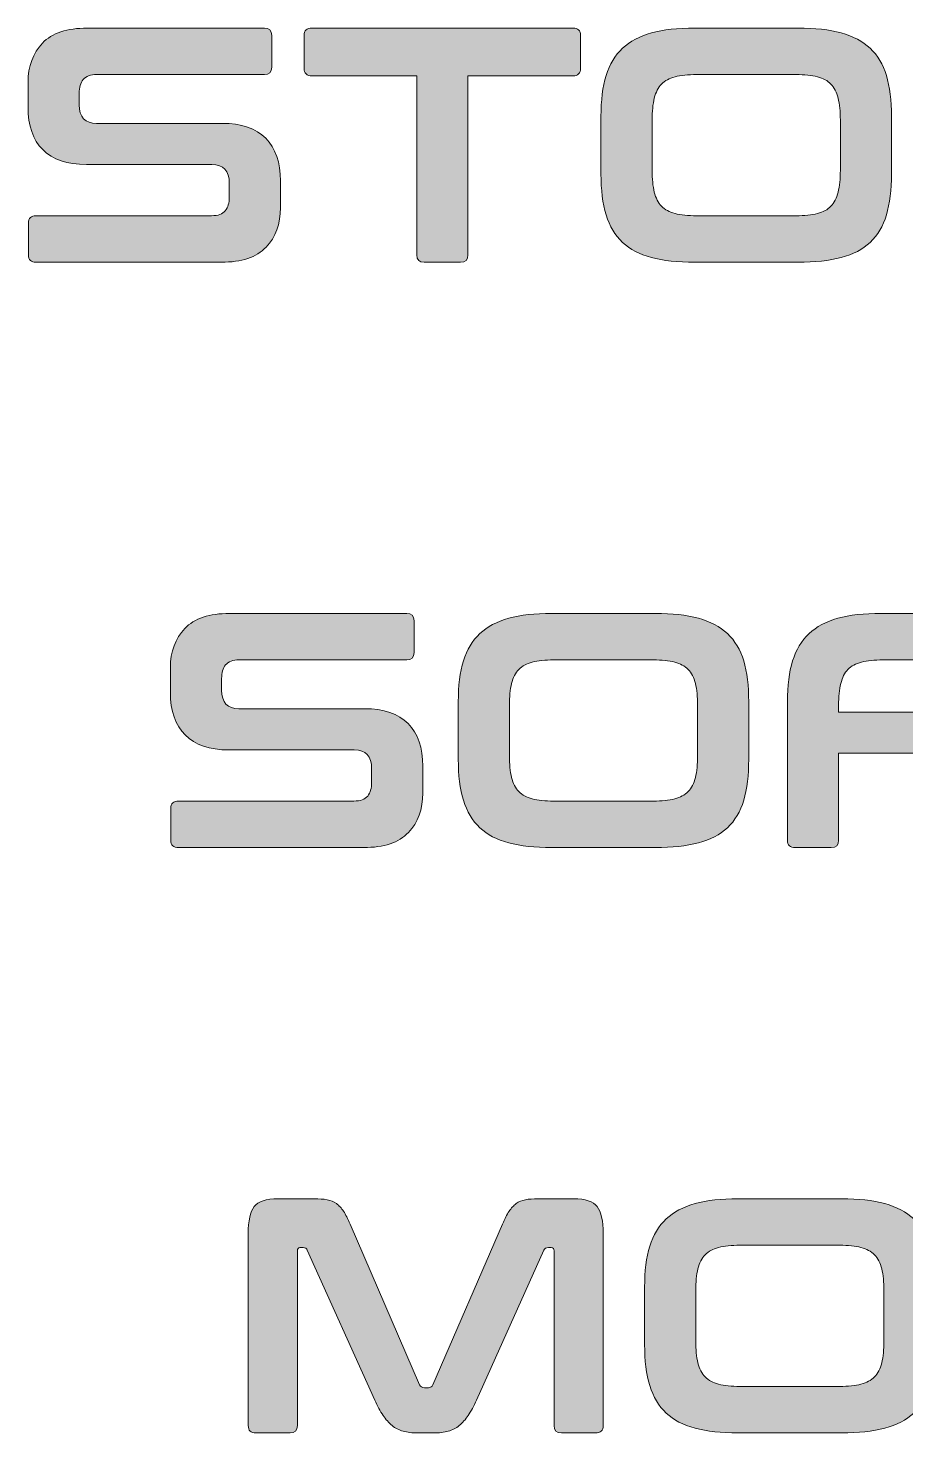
# Model space of a CAD drawing. Header units: millimetres. Extents: x 0 to 62, y -117 to 0.
# Drawn here: x 35.22 to 38.93, y -48.67 to -42.75 of the extents above; entities that cross this region are included whole.
import ezdxf

# ---------------------------------------------------------------- set-up
doc = ezdxf.new("R2010")
doc.units = ezdxf.units.MM
doc.header["$MEASUREMENT"] = 0
doc.layers.add('GLOSS-V', color=7, linetype='Continuous')

# ---------------------------------------------------------------- blocks, each defined once
blk = doc.blocks.new('block 64')
at = {"layer": 'GLOSS-V', "true_color": 0x010101}
h = blk.add_hatch(color=178, dxfattribs=at)
h.dxf.hatch_style = 2
edge = h.paths.add_edge_path()
edge.add_spline(control_points=[(36.2217, -42.7461), (36.2424, -42.7461), (36.2527, -42.7564), (36.2527, -42.7771), (36.2527, -42.7771), (36.2527, -42.9111), (36.2527, -42.9111), (36.2527, -42.9317), (36.2424, -42.9421), (36.2217, -42.9421), (36.2217, -42.9421), (35.5148, -42.9421), (35.5148, -42.9421), (35.4872, -42.9421), (35.4683, -42.9491), (35.4569, -42.9633), (35.4459, -42.9774), (35.44, -42.9967), (35.44, -43.0211), (35.44, -43.0211), (35.44, -43.0692), (35.44, -43.0692), (35.44, -43.1217), (35.4645, -43.1481), (35.5134, -43.1481), (35.5134, -43.1481), (36.0426, -43.1481), (36.0426, -43.1481), (36.1246, -43.1481), (36.1859, -43.1691), (36.2272, -43.211), (36.2686, -43.2528), (36.2893, -43.3128), (36.2893, -43.3908), (36.2893, -43.3908), (36.2893, -43.5038), (36.2893, -43.5038), (36.2893, -43.5724), (36.2693, -43.628), (36.2286, -43.6702), (36.1883, -43.7126), (36.1253, -43.7338), (36.0398, -43.7338), (36.0398, -43.7338), (35.2578, -43.7338), (35.2578, -43.7338), (35.2364, -43.7338), (35.2254, -43.7234), (35.2254, -43.7028), (35.2254, -43.7028), (35.2254, -43.5687), (35.2254, -43.5687), (35.2254, -43.5479), (35.2364, -43.5376), (35.2578, -43.5376), (35.2578, -43.5376), (35.9988, -43.5376), (35.9988, -43.5376), (36.0261, -43.5376), (36.0453, -43.5305), (36.0567, -43.5164), (36.0681, -43.5024), (36.0736, -43.4831), (36.0736, -43.4587), (36.0736, -43.4587), (36.0736, -43.4008), (36.0736, -43.4008), (36.0736, -43.3481), (36.0491, -43.3217), (36.0002, -43.3217), (36.0002, -43.3217), (35.471, -43.3217), (35.471, -43.3217), (35.3894, -43.3217), (35.3274, -43.3007), (35.286, -43.2589), (35.2447, -43.217), (35.224, -43.1571), (35.224, -43.079), (35.224, -43.079), (35.224, -42.976), (35.224, -42.976), (35.224, -42.9073), (35.2444, -42.8518), (35.2847, -42.8094), (35.3253, -42.7671), (35.388, -42.7461), (35.4738, -42.7461), (35.4738, -42.7461), (36.2217, -42.7461), (36.2217, -42.7461)], knot_values=[0, 0, 0, 0, 1, 1, 1, 2, 2, 2, 3, 3, 3, 4, 4, 4, 5, 5, 5, 6, 6, 6, 7, 7, 7, 8, 8, 8, 9, 9, 9, 10, 10, 10, 11, 11, 11, 12, 12, 12, 13, 13, 13, 14, 14, 14, 15, 15, 15, 16, 16, 16, 17, 17, 17, 18, 18, 18, 19, 19, 19, 20, 20, 20, 21, 21, 21, 22, 22, 22, 23, 23, 23, 24, 24, 24, 25, 25, 25, 26, 26, 26, 27, 27, 27, 28, 28, 28, 29, 29, 29, 30, 30, 30, 30], degree=3, periodic=1)
h = blk.add_hatch(color=178, dxfattribs=at)
h.dxf.hatch_style = 2
edge = h.paths.add_edge_path()
edge.add_spline(control_points=[(37.524, -42.7461), (37.5457, -42.7461), (37.5564, -42.7564), (37.5564, -42.7771), (37.5564, -42.7771), (37.5564, -42.9154), (37.5564, -42.9154), (37.5564, -42.9369), (37.5457, -42.9478), (37.524, -42.9478), (37.524, -42.9478), (37.0809, -42.9478), (37.0809, -42.9478), (37.0809, -42.9478), (37.0809, -43.7028), (37.0809, -43.7028), (37.0809, -43.7234), (37.0706, -43.7338), (37.0499, -43.7338), (37.0499, -43.7338), (36.8963, -43.7338), (36.8963, -43.7338), (36.8756, -43.7338), (36.8653, -43.7234), (36.8653, -43.7028), (36.8653, -43.7028), (36.8653, -42.9478), (36.8653, -42.9478), (36.8653, -42.9478), (36.4222, -42.9478), (36.4222, -42.9478), (36.4002, -42.9478), (36.3895, -42.9369), (36.3895, -42.9154), (36.3895, -42.9154), (36.3895, -42.7771), (36.3895, -42.7771), (36.3895, -42.7564), (36.4002, -42.7461), (36.4222, -42.7461), (36.4222, -42.7461), (37.524, -42.7461), (37.524, -42.7461)], knot_values=[0, 0, 0, 0, 1, 1, 1, 2, 2, 2, 3, 3, 3, 4, 4, 4, 5, 5, 5, 6, 6, 6, 7, 7, 7, 8, 8, 8, 9, 9, 9, 10, 10, 10, 11, 11, 11, 12, 12, 12, 13, 13, 13, 14, 14, 14, 14], degree=3, periodic=1)
h = blk.add_hatch(color=178, dxfattribs=at)
h.dxf.hatch_style = 2
edge = h.paths.add_edge_path()
edge.add_spline(control_points=[(38.4738, -42.7461), (38.5451, -42.7461), (38.6064, -42.7528), (38.6567, -42.7664), (38.707, -42.7802), (38.7477, -42.8017), (38.7794, -42.8313), (38.8111, -42.8609), (38.8338, -42.8994), (38.8476, -42.9464), (38.8621, -42.9934), (38.8689, -43.0508), (38.8689, -43.1185), (38.8689, -43.1185), (38.8689, -43.3612), (38.8689, -43.3612), (38.8689, -43.429), (38.8621, -43.4866), (38.8476, -43.5341), (38.8338, -43.5817), (38.8111, -43.6202), (38.7794, -43.6499), (38.7477, -43.6795), (38.707, -43.7009), (38.6567, -43.714), (38.6064, -43.7272), (38.5451, -43.7338), (38.4738, -43.7338), (38.4738, -43.7338), (38.038, -43.7338), (38.038, -43.7338), (37.9663, -43.7338), (37.9057, -43.7272), (37.8557, -43.714), (37.8058, -43.7009), (37.7651, -43.6795), (37.7338, -43.6499), (37.7021, -43.6202), (37.679, -43.5817), (37.6645, -43.5341), (37.6501, -43.4866), (37.6425, -43.429), (37.6425, -43.3612), (37.6425, -43.3612), (37.6425, -43.1185), (37.6425, -43.1185), (37.6425, -43.0508), (37.6501, -42.9934), (37.6645, -42.9464), (37.679, -42.8994), (37.7021, -42.8609), (37.7338, -42.8313), (37.7651, -42.8017), (37.8058, -42.7802), (37.8557, -42.7664), (37.9057, -42.7528), (37.9663, -42.7461), (38.038, -42.7461), (38.038, -42.7461), (38.4738, -42.7461), (38.4738, -42.7461)], knot_values=[0, 0, 0, 0, 1, 1, 1, 2, 2, 2, 3, 3, 3, 4, 4, 4, 5, 5, 5, 6, 6, 6, 7, 7, 7, 8, 8, 8, 9, 9, 9, 10, 10, 10, 11, 11, 11, 12, 12, 12, 13, 13, 13, 14, 14, 14, 15, 15, 15, 16, 16, 16, 17, 17, 17, 18, 18, 18, 19, 19, 19, 20, 20, 20, 20], degree=3, periodic=1)
edge = h.paths.add_edge_path()
edge.add_spline(control_points=[(37.8588, -43.3457), (37.8588, -43.3824), (37.8616, -43.4132), (37.8678, -43.4382), (37.874, -43.4632), (37.884, -43.4828), (37.8981, -43.4974), (37.9122, -43.5121), (37.9312, -43.5224), (37.9553, -43.5284), (37.9794, -43.5346), (38.0097, -43.5376), (38.0463, -43.5376), (38.0463, -43.5376), (38.4652, -43.5376), (38.4652, -43.5376), (38.502, -43.5376), (38.5324, -43.5346), (38.5561, -43.5284), (38.5802, -43.5224), (38.5995, -43.5121), (38.6133, -43.4974), (38.6278, -43.4828), (38.6378, -43.4632), (38.6436, -43.4382), (38.6498, -43.4132), (38.6533, -43.3824), (38.6533, -43.3457), (38.6533, -43.3457), (38.6533, -43.134), (38.6533, -43.134), (38.6533, -43.0973), (38.6498, -43.0666), (38.6436, -43.0416), (38.6378, -43.0167), (38.6278, -42.9969), (38.6133, -42.9824), (38.5995, -42.9677), (38.5802, -42.9574), (38.5561, -42.9514), (38.5324, -42.9452), (38.502, -42.9421), (38.4652, -42.9421), (38.4652, -42.9421), (38.0463, -42.9421), (38.0463, -42.9421), (38.0097, -42.9421), (37.9794, -42.9452), (37.9553, -42.9514), (37.9312, -42.9574), (37.9122, -42.9677), (37.8981, -42.9824), (37.884, -42.9969), (37.874, -43.0167), (37.8678, -43.0416), (37.8616, -43.0666), (37.8588, -43.0973), (37.8588, -43.134), (37.8588, -43.134), (37.8588, -43.3457), (37.8588, -43.3457)], knot_values=[0, 0, 0, 0, 1, 1, 1, 2, 2, 2, 3, 3, 3, 4, 4, 4, 5, 5, 5, 6, 6, 6, 7, 7, 7, 8, 8, 8, 9, 9, 9, 10, 10, 10, 11, 11, 11, 12, 12, 12, 13, 13, 13, 14, 14, 14, 15, 15, 15, 16, 16, 16, 17, 17, 17, 18, 18, 18, 19, 19, 19, 20, 20, 20, 20], degree=3, periodic=1)
h = blk.add_hatch(color=178, dxfattribs=at)
h.dxf.hatch_style = 2
edge = h.paths.add_edge_path()
edge.add_spline(control_points=[(36.8226, -45.2155), (36.8432, -45.2155), (36.8536, -45.2258), (36.8536, -45.2465), (36.8536, -45.2465), (36.8536, -45.3805), (36.8536, -45.3805), (36.8536, -45.4012), (36.8432, -45.4115), (36.8226, -45.4115), (36.8226, -45.4115), (36.1156, -45.4115), (36.1156, -45.4115), (36.0884, -45.4115), (36.0695, -45.4186), (36.0577, -45.4327), (36.0467, -45.4468), (36.0412, -45.4661), (36.0412, -45.4906), (36.0412, -45.4906), (36.0412, -45.5387), (36.0412, -45.5387), (36.0412, -45.5912), (36.0653, -45.6175), (36.1142, -45.6175), (36.1142, -45.6175), (36.6434, -45.6175), (36.6434, -45.6175), (36.7254, -45.6175), (36.7867, -45.6386), (36.8284, -45.6804), (36.8698, -45.7223), (36.8904, -45.7822), (36.8904, -45.8602), (36.8904, -45.8602), (36.8904, -45.9732), (36.8904, -45.9732), (36.8904, -46.0418), (36.8701, -46.0974), (36.8298, -46.1396), (36.7895, -46.182), (36.7261, -46.2032), (36.6407, -46.2032), (36.6407, -46.2032), (35.859, -46.2032), (35.859, -46.2032), (35.8373, -46.2032), (35.8266, -46.1929), (35.8266, -46.1722), (35.8266, -46.1722), (35.8266, -46.0382), (35.8266, -46.0382), (35.8266, -46.0173), (35.8373, -46.007), (35.859, -46.007), (35.859, -46.007), (36.6, -46.007), (36.6, -46.007), (36.6269, -46.007), (36.6462, -45.9999), (36.6579, -45.9858), (36.6689, -45.9719), (36.6744, -45.9526), (36.6744, -45.9281), (36.6744, -45.9281), (36.6744, -45.8702), (36.6744, -45.8702), (36.6744, -45.8175), (36.6503, -45.7912), (36.6014, -45.7912), (36.6014, -45.7912), (36.0722, -45.7912), (36.0722, -45.7912), (35.9902, -45.7912), (35.9286, -45.7702), (35.8872, -45.7283), (35.8455, -45.6864), (35.8249, -45.6265), (35.8249, -45.5485), (35.8249, -45.5485), (35.8249, -45.4455), (35.8249, -45.4455), (35.8249, -45.3767), (35.8455, -45.3213), (35.8858, -45.2789), (35.9261, -45.2365), (35.9892, -45.2155), (36.075, -45.2155), (36.075, -45.2155), (36.8226, -45.2155), (36.8226, -45.2155)], knot_values=[0, 0, 0, 0, 1, 1, 1, 2, 2, 2, 3, 3, 3, 4, 4, 4, 5, 5, 5, 6, 6, 6, 7, 7, 7, 8, 8, 8, 9, 9, 9, 10, 10, 10, 11, 11, 11, 12, 12, 12, 13, 13, 13, 14, 14, 14, 15, 15, 15, 16, 16, 16, 17, 17, 17, 18, 18, 18, 19, 19, 19, 20, 20, 20, 21, 21, 21, 22, 22, 22, 23, 23, 23, 24, 24, 24, 25, 25, 25, 26, 26, 26, 27, 27, 27, 28, 28, 28, 29, 29, 29, 30, 30, 30, 30], degree=3, periodic=1)
h = blk.add_hatch(color=178, dxfattribs=at)
h.dxf.hatch_style = 2
edge = h.paths.add_edge_path()
edge.add_spline(control_points=[(37.8712, -45.2155), (37.9429, -45.2155), (38.0035, -45.2222), (38.0538, -45.2358), (38.1041, -45.2496), (38.1455, -45.2711), (38.1768, -45.3008), (38.2082, -45.3304), (38.2309, -45.3688), (38.2454, -45.4158), (38.2592, -45.4629), (38.2664, -45.5202), (38.2664, -45.5879), (38.2664, -45.5879), (38.2664, -45.8306), (38.2664, -45.8306), (38.2664, -45.8985), (38.2592, -45.956), (38.2454, -46.0036), (38.2309, -46.0511), (38.2082, -46.0897), (38.1768, -46.1193), (38.1455, -46.1489), (38.1041, -46.1703), (38.0538, -46.1834), (38.0035, -46.1967), (37.9429, -46.2032), (37.8712, -46.2032), (37.8712, -46.2032), (37.4351, -46.2032), (37.4351, -46.2032), (37.3638, -46.2032), (37.3031, -46.1967), (37.2532, -46.1834), (37.2036, -46.1703), (37.1626, -46.1489), (37.1312, -46.1193), (37.0995, -46.0897), (37.0768, -46.0511), (37.062, -46.0036), (37.0472, -45.956), (37.0403, -45.8985), (37.0403, -45.8306), (37.0403, -45.8306), (37.0403, -45.5879), (37.0403, -45.5879), (37.0403, -45.5202), (37.0472, -45.4629), (37.062, -45.4158), (37.0768, -45.3688), (37.0995, -45.3304), (37.1312, -45.3008), (37.1626, -45.2711), (37.2036, -45.2496), (37.2532, -45.2358), (37.3031, -45.2222), (37.3638, -45.2155), (37.4351, -45.2155), (37.4351, -45.2155), (37.8712, -45.2155), (37.8712, -45.2155)], knot_values=[0, 0, 0, 0, 1, 1, 1, 2, 2, 2, 3, 3, 3, 4, 4, 4, 5, 5, 5, 6, 6, 6, 7, 7, 7, 8, 8, 8, 9, 9, 9, 10, 10, 10, 11, 11, 11, 12, 12, 12, 13, 13, 13, 14, 14, 14, 15, 15, 15, 16, 16, 16, 17, 17, 17, 18, 18, 18, 19, 19, 19, 20, 20, 20, 20], degree=3, periodic=1)
edge = h.paths.add_edge_path()
edge.add_spline(control_points=[(37.256, -45.8151), (37.256, -45.8518), (37.2591, -45.8826), (37.2653, -45.9076), (37.2711, -45.9326), (37.2814, -45.9522), (37.2956, -45.9669), (37.3097, -45.9815), (37.3286, -45.9919), (37.3528, -45.9979), (37.3765, -46.0041), (37.4068, -46.007), (37.4437, -46.007), (37.4437, -46.007), (37.863, -46.007), (37.863, -46.007), (37.8995, -46.007), (37.9298, -46.0041), (37.9539, -45.9979), (37.978, -45.9919), (37.9966, -45.9815), (38.0111, -45.9669), (38.0249, -45.9522), (38.0352, -45.9326), (38.0414, -45.9076), (38.0476, -45.8826), (38.0504, -45.8518), (38.0504, -45.8151), (38.0504, -45.8151), (38.0504, -45.6034), (38.0504, -45.6034), (38.0504, -45.5667), (38.0476, -45.5361), (38.0414, -45.5111), (38.0352, -45.4861), (38.0249, -45.4663), (38.0111, -45.4518), (37.9966, -45.4372), (37.978, -45.4269), (37.9539, -45.4208), (37.9298, -45.4146), (37.8995, -45.4115), (37.863, -45.4115), (37.863, -45.4115), (37.4437, -45.4115), (37.4437, -45.4115), (37.4068, -45.4115), (37.3765, -45.4146), (37.3528, -45.4208), (37.3286, -45.4269), (37.3097, -45.4372), (37.2956, -45.4518), (37.2814, -45.4663), (37.2711, -45.4861), (37.2653, -45.5111), (37.2591, -45.5361), (37.256, -45.5667), (37.256, -45.6034), (37.256, -45.6034), (37.256, -45.8151), (37.256, -45.8151)], knot_values=[0, 0, 0, 0, 1, 1, 1, 2, 2, 2, 3, 3, 3, 4, 4, 4, 5, 5, 5, 6, 6, 6, 7, 7, 7, 8, 8, 8, 9, 9, 9, 10, 10, 10, 11, 11, 11, 12, 12, 12, 13, 13, 13, 14, 14, 14, 15, 15, 15, 16, 16, 16, 17, 17, 17, 18, 18, 18, 19, 19, 19, 20, 20, 20, 20], degree=3, periodic=1)
h = blk.add_hatch(color=178, dxfattribs=at)
h.dxf.hatch_style = 2
edge = h.paths.add_edge_path()
edge.add_spline(control_points=[(39.4457, -45.2155), (39.4677, -45.2155), (39.4784, -45.2258), (39.4784, -45.2465), (39.4784, -45.2465), (39.4784, -45.3805), (39.4784, -45.3805), (39.4784, -45.4012), (39.4677, -45.4115), (39.4457, -45.4115), (39.4457, -45.4115), (38.8335, -45.4115), (38.8335, -45.4115), (38.7966, -45.4115), (38.7663, -45.4146), (38.7425, -45.4208), (38.7184, -45.4269), (38.6994, -45.4372), (38.6853, -45.4518), (38.6712, -45.4663), (38.6609, -45.4861), (38.655, -45.5111), (38.6488, -45.5361), (38.6457, -45.5667), (38.6457, -45.6034), (38.6457, -45.6034), (38.6457, -45.6317), (38.6457, -45.6317), (38.6457, -45.6317), (39.4388, -45.6317), (39.4388, -45.6317), (39.4594, -45.6317), (39.4698, -45.642), (39.4698, -45.6627), (39.4698, -45.6627), (39.4698, -45.7743), (39.4698, -45.7743), (39.4698, -45.795), (39.4594, -45.8053), (39.4388, -45.8053), (39.4388, -45.8053), (38.6457, -45.8053), (38.6457, -45.8053), (38.6457, -45.8053), (38.6457, -46.1722), (38.6457, -46.1722), (38.6457, -46.1929), (38.6354, -46.2032), (38.6147, -46.2032), (38.6147, -46.2032), (38.4624, -46.2032), (38.4624, -46.2032), (38.4407, -46.2032), (38.43, -46.1929), (38.43, -46.1722), (38.43, -46.1722), (38.43, -45.5879), (38.43, -45.5879), (38.43, -45.5202), (38.4369, -45.4629), (38.4517, -45.4158), (38.4666, -45.3688), (38.4893, -45.3304), (38.521, -45.3008), (38.5523, -45.2711), (38.5933, -45.2496), (38.6429, -45.2358), (38.6929, -45.2222), (38.7535, -45.2155), (38.8248, -45.2155), (38.8248, -45.2155), (39.4457, -45.2155), (39.4457, -45.2155)], knot_values=[0, 0, 0, 0, 1, 1, 1, 2, 2, 2, 3, 3, 3, 4, 4, 4, 5, 5, 5, 6, 6, 6, 7, 7, 7, 8, 8, 8, 9, 9, 9, 10, 10, 10, 11, 11, 11, 12, 12, 12, 13, 13, 13, 14, 14, 14, 15, 15, 15, 16, 16, 16, 17, 17, 17, 18, 18, 18, 19, 19, 19, 20, 20, 20, 21, 21, 21, 22, 22, 22, 23, 23, 23, 24, 24, 24, 24], degree=3, periodic=1)
h = blk.add_hatch(color=178, dxfattribs=at)
h.dxf.hatch_style = 2
edge = h.paths.add_edge_path()
edge.add_spline(control_points=[(36.4326, -47.6849), (36.4532, -47.6849), (36.4712, -47.6863), (36.4863, -47.6891), (36.5015, -47.692), (36.5146, -47.6973), (36.5256, -47.7053), (36.5373, -47.7134), (36.5473, -47.7242), (36.5559, -47.7378), (36.5649, -47.7514), (36.5745, -47.7695), (36.5835, -47.7921), (36.5835, -47.7921), (36.877, -48.4694), (36.877, -48.4694), (36.8811, -48.478), (36.8873, -48.4821), (36.897, -48.4821), (36.897, -48.4821), (36.9139, -48.4821), (36.9139, -48.4821), (36.9232, -48.4821), (36.93, -48.478), (36.9335, -48.4694), (36.9335, -48.4694), (37.227, -47.7921), (37.227, -47.7921), (37.2367, -47.7695), (37.2456, -47.7514), (37.2546, -47.7378), (37.2635, -47.7242), (37.2739, -47.7134), (37.2849, -47.7053), (37.2963, -47.6973), (37.309, -47.692), (37.3238, -47.6891), (37.3386, -47.6863), (37.3559, -47.6849), (37.3765, -47.6849), (37.3765, -47.6849), (37.5278, -47.6849), (37.5278, -47.6849), (37.5767, -47.6849), (37.6094, -47.696), (37.6266, -47.718), (37.6432, -47.7401), (37.6521, -47.778), (37.6521, -47.8317), (37.6521, -47.8317), (37.6521, -48.6416), (37.6521, -48.6416), (37.6521, -48.6623), (37.6411, -48.6727), (37.6194, -48.6727), (37.6194, -48.6727), (37.4757, -48.6727), (37.4757, -48.6727), (37.4547, -48.6727), (37.4444, -48.6623), (37.4444, -48.6416), (37.4444, -48.6416), (37.4444, -47.9051), (37.4444, -47.9051), (37.4444, -47.8956), (37.4406, -47.891), (37.433, -47.891), (37.433, -47.891), (37.4206, -47.891), (37.4206, -47.891), (37.411, -47.891), (37.4048, -47.8948), (37.402, -47.9022), (37.402, -47.9022), (37.1171, -48.5343), (37.1171, -48.5343), (37.1057, -48.5598), (37.094, -48.5812), (37.0823, -48.5986), (37.0706, -48.616), (37.0582, -48.6303), (37.0444, -48.6416), (37.0306, -48.6528), (37.0155, -48.6609), (36.9979, -48.6656), (36.9803, -48.6702), (36.96, -48.6727), (36.9362, -48.6727), (36.9362, -48.6727), (36.8687, -48.6727), (36.8687, -48.6727), (36.8453, -48.6727), (36.8246, -48.6702), (36.8074, -48.6656), (36.7902, -48.6609), (36.7743, -48.6528), (36.7605, -48.6416), (36.7471, -48.6303), (36.7344, -48.616), (36.7227, -48.5986), (36.7109, -48.5812), (36.6992, -48.5598), (36.6882, -48.5343), (36.6882, -48.5343), (36.4029, -47.9022), (36.4029, -47.9022), (36.4002, -47.8948), (36.394, -47.891), (36.3847, -47.891), (36.3847, -47.891), (36.3719, -47.891), (36.3719, -47.891), (36.3644, -47.891), (36.3609, -47.8956), (36.3609, -47.9051), (36.3609, -47.9051), (36.3609, -48.6416), (36.3609, -48.6416), (36.3609, -48.6623), (36.3506, -48.6727), (36.3299, -48.6727), (36.3299, -48.6727), (36.1859, -48.6727), (36.1859, -48.6727), (36.1639, -48.6727), (36.1535, -48.6623), (36.1535, -48.6416), (36.1535, -48.6416), (36.1535, -47.8317), (36.1535, -47.8317), (36.1535, -47.778), (36.1618, -47.7401), (36.1787, -47.718), (36.1956, -47.696), (36.229, -47.6849), (36.2789, -47.6849), (36.2789, -47.6849), (36.4326, -47.6849), (36.4326, -47.6849)], knot_values=[0, 0, 0, 0, 1, 1, 1, 2, 2, 2, 3, 3, 3, 4, 4, 4, 5, 5, 5, 6, 6, 6, 7, 7, 7, 8, 8, 8, 9, 9, 9, 10, 10, 10, 11, 11, 11, 12, 12, 12, 13, 13, 13, 14, 14, 14, 15, 15, 15, 16, 16, 16, 17, 17, 17, 18, 18, 18, 19, 19, 19, 20, 20, 20, 21, 21, 21, 22, 22, 22, 23, 23, 23, 24, 24, 24, 25, 25, 25, 26, 26, 26, 27, 27, 27, 28, 28, 28, 29, 29, 29, 30, 30, 30, 31, 31, 31, 32, 32, 32, 33, 33, 33, 34, 34, 34, 35, 35, 35, 36, 36, 36, 37, 37, 37, 38, 38, 38, 39, 39, 39, 40, 40, 40, 41, 41, 41, 42, 42, 42, 43, 43, 43, 44, 44, 44, 45, 45, 45, 46, 46, 46, 46], degree=3, periodic=1)
h = blk.add_hatch(color=178, dxfattribs=at)
h.dxf.hatch_style = 2
edge = h.paths.add_edge_path()
edge.add_spline(control_points=[(38.6581, -47.6849), (38.7294, -47.6849), (38.7904, -47.6917), (38.8407, -47.7053), (38.891, -47.7191), (38.932, -47.7406), (38.9633, -47.7702), (38.995, -47.7998), (39.0178, -47.8383), (39.0319, -47.8853), (39.046, -47.9323), (39.0529, -47.9897), (39.0529, -48.0574), (39.0529, -48.0574), (39.0529, -48.3001), (39.0529, -48.3001), (39.0529, -48.3679), (39.046, -48.4255), (39.0319, -48.473), (39.0178, -48.5206), (38.995, -48.5591), (38.9633, -48.5888), (38.932, -48.6184), (38.891, -48.6398), (38.8407, -48.6528), (38.7904, -48.6661), (38.7294, -48.6727), (38.6581, -48.6727), (38.6581, -48.6727), (38.222, -48.6727), (38.222, -48.6727), (38.1503, -48.6727), (38.0897, -48.6661), (38.0401, -48.6528), (37.9901, -48.6398), (37.9491, -48.6184), (37.9181, -48.5888), (37.8864, -48.5591), (37.8633, -48.5206), (37.8485, -48.473), (37.834, -48.4255), (37.8268, -48.3679), (37.8268, -48.3001), (37.8268, -48.3001), (37.8268, -48.0574), (37.8268, -48.0574), (37.8268, -47.9897), (37.834, -47.9323), (37.8485, -47.8853), (37.8633, -47.8383), (37.8864, -47.7998), (37.9181, -47.7702), (37.9491, -47.7406), (37.9901, -47.7191), (38.0401, -47.7053), (38.0897, -47.6917), (38.1503, -47.6849), (38.222, -47.6849), (38.222, -47.6849), (38.6581, -47.6849), (38.6581, -47.6849)], knot_values=[0, 0, 0, 0, 1, 1, 1, 2, 2, 2, 3, 3, 3, 4, 4, 4, 5, 5, 5, 6, 6, 6, 7, 7, 7, 8, 8, 8, 9, 9, 9, 10, 10, 10, 11, 11, 11, 12, 12, 12, 13, 13, 13, 14, 14, 14, 15, 15, 15, 16, 16, 16, 17, 17, 17, 18, 18, 18, 19, 19, 19, 20, 20, 20, 20], degree=3, periodic=1)
edge = h.paths.add_edge_path()
edge.add_spline(control_points=[(38.0428, -48.2846), (38.0428, -48.3213), (38.0456, -48.3521), (38.0518, -48.3771), (38.058, -48.402), (38.0683, -48.4217), (38.0821, -48.4363), (38.0966, -48.451), (38.1152, -48.4613), (38.1393, -48.4673), (38.1634, -48.4735), (38.1937, -48.4765), (38.2302, -48.4765), (38.2302, -48.4765), (38.6495, -48.4765), (38.6495, -48.4765), (38.6864, -48.4765), (38.7167, -48.4735), (38.7404, -48.4673), (38.7646, -48.4613), (38.7835, -48.451), (38.7976, -48.4363), (38.8118, -48.4217), (38.8221, -48.402), (38.8279, -48.3771), (38.8341, -48.3521), (38.8373, -48.3213), (38.8373, -48.2846), (38.8373, -48.2846), (38.8373, -48.0729), (38.8373, -48.0729), (38.8373, -48.0362), (38.8341, -48.0055), (38.8279, -47.9805), (38.8221, -47.9556), (38.8118, -47.9357), (38.7976, -47.9213), (38.7835, -47.9066), (38.7646, -47.8963), (38.7404, -47.8903), (38.7167, -47.8841), (38.6864, -47.881), (38.6495, -47.881), (38.6495, -47.881), (38.2302, -47.881), (38.2302, -47.881), (38.1937, -47.881), (38.1634, -47.8841), (38.1393, -47.8903), (38.1152, -47.8963), (38.0966, -47.9066), (38.0821, -47.9213), (38.0683, -47.9357), (38.058, -47.9556), (38.0518, -47.9805), (38.0456, -48.0055), (38.0428, -48.0362), (38.0428, -48.0729), (38.0428, -48.0729), (38.0428, -48.2846), (38.0428, -48.2846)], knot_values=[0, 0, 0, 0, 1, 1, 1, 2, 2, 2, 3, 3, 3, 4, 4, 4, 5, 5, 5, 6, 6, 6, 7, 7, 7, 8, 8, 8, 9, 9, 9, 10, 10, 10, 11, 11, 11, 12, 12, 12, 13, 13, 13, 14, 14, 14, 15, 15, 15, 16, 16, 16, 17, 17, 17, 18, 18, 18, 19, 19, 19, 20, 20, 20, 20], degree=3, periodic=1)
at = {"layer": 'GLOSS-V', "lineweight": 0}
for points, knots in [([(36.2217, -42.7461), (36.2424, -42.7461), (36.2527, -42.7564), (36.2527, -42.7771), (36.2527, -42.7771), (36.2527, -42.9111), (36.2527, -42.9111), (36.2527, -42.9317), (36.2424, -42.9421), (36.2217, -42.9421), (36.2217, -42.9421), (35.5148, -42.9421), (35.5148, -42.9421), (35.4872, -42.9421), (35.4683, -42.9491), (35.4569, -42.9633), (35.4459, -42.9774), (35.44, -42.9967), (35.44, -43.0211), (35.44, -43.0211), (35.44, -43.0692), (35.44, -43.0692), (35.44, -43.1217), (35.4645, -43.1481), (35.5134, -43.1481), (35.5134, -43.1481), (36.0426, -43.1481), (36.0426, -43.1481), (36.1246, -43.1481), (36.1859, -43.1691), (36.2272, -43.211), (36.2686, -43.2528), (36.2893, -43.3128), (36.2893, -43.3908), (36.2893, -43.3908), (36.2893, -43.5038), (36.2893, -43.5038), (36.2893, -43.5724), (36.2693, -43.628), (36.2286, -43.6702), (36.1883, -43.7126), (36.1253, -43.7338), (36.0398, -43.7338), (36.0398, -43.7338), (35.2578, -43.7338), (35.2578, -43.7338), (35.2364, -43.7338), (35.2254, -43.7234), (35.2254, -43.7028), (35.2254, -43.7028), (35.2254, -43.5687), (35.2254, -43.5687), (35.2254, -43.5479), (35.2364, -43.5376), (35.2578, -43.5376), (35.2578, -43.5376), (35.9988, -43.5376), (35.9988, -43.5376), (36.0261, -43.5376), (36.0453, -43.5305), (36.0567, -43.5164), (36.0681, -43.5024), (36.0736, -43.4831), (36.0736, -43.4587), (36.0736, -43.4587), (36.0736, -43.4008), (36.0736, -43.4008), (36.0736, -43.3481), (36.0491, -43.3217), (36.0002, -43.3217), (36.0002, -43.3217), (35.471, -43.3217), (35.471, -43.3217), (35.3894, -43.3217), (35.3274, -43.3007), (35.286, -43.2589), (35.2447, -43.217), (35.224, -43.1571), (35.224, -43.079), (35.224, -43.079), (35.224, -42.976), (35.224, -42.976), (35.224, -42.9073), (35.2444, -42.8518), (35.2847, -42.8094), (35.3253, -42.7671), (35.388, -42.7461), (35.4738, -42.7461), (35.4738, -42.7461), (36.2217, -42.7461), (36.2217, -42.7461)], [0, 0, 0, 0, 1, 1, 1, 2, 2, 2, 3, 3, 3, 4, 4, 4, 5, 5, 5, 6, 6, 6, 7, 7, 7, 8, 8, 8, 9, 9, 9, 10, 10, 10, 11, 11, 11, 12, 12, 12, 13, 13, 13, 14, 14, 14, 15, 15, 15, 16, 16, 16, 17, 17, 17, 18, 18, 18, 19, 19, 19, 20, 20, 20, 21, 21, 21, 22, 22, 22, 23, 23, 23, 24, 24, 24, 25, 25, 25, 26, 26, 26, 27, 27, 27, 28, 28, 28, 29, 29, 29, 30, 30, 30, 30]), ([(37.524, -42.7461), (37.5457, -42.7461), (37.5564, -42.7564), (37.5564, -42.7771), (37.5564, -42.7771), (37.5564, -42.9154), (37.5564, -42.9154), (37.5564, -42.9369), (37.5457, -42.9478), (37.524, -42.9478), (37.524, -42.9478), (37.0809, -42.9478), (37.0809, -42.9478), (37.0809, -42.9478), (37.0809, -43.7028), (37.0809, -43.7028), (37.0809, -43.7234), (37.0706, -43.7338), (37.0499, -43.7338), (37.0499, -43.7338), (36.8963, -43.7338), (36.8963, -43.7338), (36.8756, -43.7338), (36.8653, -43.7234), (36.8653, -43.7028), (36.8653, -43.7028), (36.8653, -42.9478), (36.8653, -42.9478), (36.8653, -42.9478), (36.4222, -42.9478), (36.4222, -42.9478), (36.4002, -42.9478), (36.3895, -42.9369), (36.3895, -42.9154), (36.3895, -42.9154), (36.3895, -42.7771), (36.3895, -42.7771), (36.3895, -42.7564), (36.4002, -42.7461), (36.4222, -42.7461), (36.4222, -42.7461), (37.524, -42.7461), (37.524, -42.7461)], [0, 0, 0, 0, 1, 1, 1, 2, 2, 2, 3, 3, 3, 4, 4, 4, 5, 5, 5, 6, 6, 6, 7, 7, 7, 8, 8, 8, 9, 9, 9, 10, 10, 10, 11, 11, 11, 12, 12, 12, 13, 13, 13, 14, 14, 14, 14]), ([(38.4738, -42.7461), (38.5451, -42.7461), (38.6064, -42.7528), (38.6567, -42.7664), (38.707, -42.7802), (38.7477, -42.8017), (38.7794, -42.8313), (38.8111, -42.8609), (38.8338, -42.8994), (38.8476, -42.9464), (38.8621, -42.9934), (38.8689, -43.0508), (38.8689, -43.1185), (38.8689, -43.1185), (38.8689, -43.3612), (38.8689, -43.3612), (38.8689, -43.429), (38.8621, -43.4866), (38.8476, -43.5341), (38.8338, -43.5817), (38.8111, -43.6202), (38.7794, -43.6499), (38.7477, -43.6795), (38.707, -43.7009), (38.6567, -43.714), (38.6064, -43.7272), (38.5451, -43.7338), (38.4738, -43.7338), (38.4738, -43.7338), (38.038, -43.7338), (38.038, -43.7338), (37.9663, -43.7338), (37.9057, -43.7272), (37.8557, -43.714), (37.8058, -43.7009), (37.7651, -43.6795), (37.7338, -43.6499), (37.7021, -43.6202), (37.679, -43.5817), (37.6645, -43.5341), (37.6501, -43.4866), (37.6425, -43.429), (37.6425, -43.3612), (37.6425, -43.3612), (37.6425, -43.1185), (37.6425, -43.1185), (37.6425, -43.0508), (37.6501, -42.9934), (37.6645, -42.9464), (37.679, -42.8994), (37.7021, -42.8609), (37.7338, -42.8313), (37.7651, -42.8017), (37.8058, -42.7802), (37.8557, -42.7664), (37.9057, -42.7528), (37.9663, -42.7461), (38.038, -42.7461), (38.038, -42.7461), (38.4738, -42.7461), (38.4738, -42.7461)], [0, 0, 0, 0, 1, 1, 1, 2, 2, 2, 3, 3, 3, 4, 4, 4, 5, 5, 5, 6, 6, 6, 7, 7, 7, 8, 8, 8, 9, 9, 9, 10, 10, 10, 11, 11, 11, 12, 12, 12, 13, 13, 13, 14, 14, 14, 15, 15, 15, 16, 16, 16, 17, 17, 17, 18, 18, 18, 19, 19, 19, 20, 20, 20, 20]), ([(37.8588, -43.3457), (37.8588, -43.3824), (37.8616, -43.4132), (37.8678, -43.4382), (37.874, -43.4632), (37.884, -43.4828), (37.8981, -43.4974), (37.9122, -43.5121), (37.9312, -43.5224), (37.9553, -43.5284), (37.9794, -43.5346), (38.0097, -43.5376), (38.0463, -43.5376), (38.0463, -43.5376), (38.4652, -43.5376), (38.4652, -43.5376), (38.502, -43.5376), (38.5324, -43.5346), (38.5561, -43.5284), (38.5802, -43.5224), (38.5995, -43.5121), (38.6133, -43.4974), (38.6278, -43.4828), (38.6378, -43.4632), (38.6436, -43.4382), (38.6498, -43.4132), (38.6533, -43.3824), (38.6533, -43.3457), (38.6533, -43.3457), (38.6533, -43.134), (38.6533, -43.134), (38.6533, -43.0973), (38.6498, -43.0666), (38.6436, -43.0416), (38.6378, -43.0167), (38.6278, -42.9969), (38.6133, -42.9824), (38.5995, -42.9677), (38.5802, -42.9574), (38.5561, -42.9514), (38.5324, -42.9452), (38.502, -42.9421), (38.4652, -42.9421), (38.4652, -42.9421), (38.0463, -42.9421), (38.0463, -42.9421), (38.0097, -42.9421), (37.9794, -42.9452), (37.9553, -42.9514), (37.9312, -42.9574), (37.9122, -42.9677), (37.8981, -42.9824), (37.884, -42.9969), (37.874, -43.0167), (37.8678, -43.0416), (37.8616, -43.0666), (37.8588, -43.0973), (37.8588, -43.134), (37.8588, -43.134), (37.8588, -43.3457), (37.8588, -43.3457)], [0, 0, 0, 0, 1, 1, 1, 2, 2, 2, 3, 3, 3, 4, 4, 4, 5, 5, 5, 6, 6, 6, 7, 7, 7, 8, 8, 8, 9, 9, 9, 10, 10, 10, 11, 11, 11, 12, 12, 12, 13, 13, 13, 14, 14, 14, 15, 15, 15, 16, 16, 16, 17, 17, 17, 18, 18, 18, 19, 19, 19, 20, 20, 20, 20]), ([(36.8226, -45.2155), (36.8432, -45.2155), (36.8536, -45.2258), (36.8536, -45.2465), (36.8536, -45.2465), (36.8536, -45.3805), (36.8536, -45.3805), (36.8536, -45.4012), (36.8432, -45.4115), (36.8226, -45.4115), (36.8226, -45.4115), (36.1156, -45.4115), (36.1156, -45.4115), (36.0884, -45.4115), (36.0695, -45.4186), (36.0577, -45.4327), (36.0467, -45.4468), (36.0412, -45.4661), (36.0412, -45.4906), (36.0412, -45.4906), (36.0412, -45.5387), (36.0412, -45.5387), (36.0412, -45.5912), (36.0653, -45.6175), (36.1142, -45.6175), (36.1142, -45.6175), (36.6434, -45.6175), (36.6434, -45.6175), (36.7254, -45.6175), (36.7867, -45.6386), (36.8284, -45.6804), (36.8698, -45.7223), (36.8904, -45.7822), (36.8904, -45.8602), (36.8904, -45.8602), (36.8904, -45.9732), (36.8904, -45.9732), (36.8904, -46.0418), (36.8701, -46.0974), (36.8298, -46.1396), (36.7895, -46.182), (36.7261, -46.2032), (36.6407, -46.2032), (36.6407, -46.2032), (35.859, -46.2032), (35.859, -46.2032), (35.8373, -46.2032), (35.8266, -46.1929), (35.8266, -46.1722), (35.8266, -46.1722), (35.8266, -46.0382), (35.8266, -46.0382), (35.8266, -46.0173), (35.8373, -46.007), (35.859, -46.007), (35.859, -46.007), (36.6, -46.007), (36.6, -46.007), (36.6269, -46.007), (36.6462, -45.9999), (36.6579, -45.9858), (36.6689, -45.9719), (36.6744, -45.9526), (36.6744, -45.9281), (36.6744, -45.9281), (36.6744, -45.8702), (36.6744, -45.8702), (36.6744, -45.8175), (36.6503, -45.7912), (36.6014, -45.7912), (36.6014, -45.7912), (36.0722, -45.7912), (36.0722, -45.7912), (35.9902, -45.7912), (35.9286, -45.7702), (35.8872, -45.7283), (35.8455, -45.6864), (35.8249, -45.6265), (35.8249, -45.5485), (35.8249, -45.5485), (35.8249, -45.4455), (35.8249, -45.4455), (35.8249, -45.3767), (35.8455, -45.3213), (35.8858, -45.2789), (35.9261, -45.2365), (35.9892, -45.2155), (36.075, -45.2155), (36.075, -45.2155), (36.8226, -45.2155), (36.8226, -45.2155)], [0, 0, 0, 0, 1, 1, 1, 2, 2, 2, 3, 3, 3, 4, 4, 4, 5, 5, 5, 6, 6, 6, 7, 7, 7, 8, 8, 8, 9, 9, 9, 10, 10, 10, 11, 11, 11, 12, 12, 12, 13, 13, 13, 14, 14, 14, 15, 15, 15, 16, 16, 16, 17, 17, 17, 18, 18, 18, 19, 19, 19, 20, 20, 20, 21, 21, 21, 22, 22, 22, 23, 23, 23, 24, 24, 24, 25, 25, 25, 26, 26, 26, 27, 27, 27, 28, 28, 28, 29, 29, 29, 30, 30, 30, 30]), ([(37.8712, -45.2155), (37.9429, -45.2155), (38.0035, -45.2222), (38.0538, -45.2358), (38.1041, -45.2496), (38.1455, -45.2711), (38.1768, -45.3008), (38.2082, -45.3304), (38.2309, -45.3688), (38.2454, -45.4158), (38.2592, -45.4629), (38.2664, -45.5202), (38.2664, -45.5879), (38.2664, -45.5879), (38.2664, -45.8306), (38.2664, -45.8306), (38.2664, -45.8985), (38.2592, -45.956), (38.2454, -46.0036), (38.2309, -46.0511), (38.2082, -46.0897), (38.1768, -46.1193), (38.1455, -46.1489), (38.1041, -46.1703), (38.0538, -46.1834), (38.0035, -46.1967), (37.9429, -46.2032), (37.8712, -46.2032), (37.8712, -46.2032), (37.4351, -46.2032), (37.4351, -46.2032), (37.3638, -46.2032), (37.3031, -46.1967), (37.2532, -46.1834), (37.2036, -46.1703), (37.1626, -46.1489), (37.1312, -46.1193), (37.0995, -46.0897), (37.0768, -46.0511), (37.062, -46.0036), (37.0472, -45.956), (37.0403, -45.8985), (37.0403, -45.8306), (37.0403, -45.8306), (37.0403, -45.5879), (37.0403, -45.5879), (37.0403, -45.5202), (37.0472, -45.4629), (37.062, -45.4158), (37.0768, -45.3688), (37.0995, -45.3304), (37.1312, -45.3008), (37.1626, -45.2711), (37.2036, -45.2496), (37.2532, -45.2358), (37.3031, -45.2222), (37.3638, -45.2155), (37.4351, -45.2155), (37.4351, -45.2155), (37.8712, -45.2155), (37.8712, -45.2155)], [0, 0, 0, 0, 1, 1, 1, 2, 2, 2, 3, 3, 3, 4, 4, 4, 5, 5, 5, 6, 6, 6, 7, 7, 7, 8, 8, 8, 9, 9, 9, 10, 10, 10, 11, 11, 11, 12, 12, 12, 13, 13, 13, 14, 14, 14, 15, 15, 15, 16, 16, 16, 17, 17, 17, 18, 18, 18, 19, 19, 19, 20, 20, 20, 20]), ([(39.4457, -45.2155), (39.4677, -45.2155), (39.4784, -45.2258), (39.4784, -45.2465), (39.4784, -45.2465), (39.4784, -45.3805), (39.4784, -45.3805), (39.4784, -45.4012), (39.4677, -45.4115), (39.4457, -45.4115), (39.4457, -45.4115), (38.8335, -45.4115), (38.8335, -45.4115), (38.7966, -45.4115), (38.7663, -45.4146), (38.7425, -45.4208), (38.7184, -45.4269), (38.6994, -45.4372), (38.6853, -45.4518), (38.6712, -45.4663), (38.6609, -45.4861), (38.655, -45.5111), (38.6488, -45.5361), (38.6457, -45.5667), (38.6457, -45.6034), (38.6457, -45.6034), (38.6457, -45.6317), (38.6457, -45.6317), (38.6457, -45.6317), (39.4388, -45.6317), (39.4388, -45.6317), (39.4594, -45.6317), (39.4698, -45.642), (39.4698, -45.6627), (39.4698, -45.6627), (39.4698, -45.7743), (39.4698, -45.7743), (39.4698, -45.795), (39.4594, -45.8053), (39.4388, -45.8053), (39.4388, -45.8053), (38.6457, -45.8053), (38.6457, -45.8053), (38.6457, -45.8053), (38.6457, -46.1722), (38.6457, -46.1722), (38.6457, -46.1929), (38.6354, -46.2032), (38.6147, -46.2032), (38.6147, -46.2032), (38.4624, -46.2032), (38.4624, -46.2032), (38.4407, -46.2032), (38.43, -46.1929), (38.43, -46.1722), (38.43, -46.1722), (38.43, -45.5879), (38.43, -45.5879), (38.43, -45.5202), (38.4369, -45.4629), (38.4517, -45.4158), (38.4666, -45.3688), (38.4893, -45.3304), (38.521, -45.3008), (38.5523, -45.2711), (38.5933, -45.2496), (38.6429, -45.2358), (38.6929, -45.2222), (38.7535, -45.2155), (38.8248, -45.2155), (38.8248, -45.2155), (39.4457, -45.2155), (39.4457, -45.2155)], [0, 0, 0, 0, 1, 1, 1, 2, 2, 2, 3, 3, 3, 4, 4, 4, 5, 5, 5, 6, 6, 6, 7, 7, 7, 8, 8, 8, 9, 9, 9, 10, 10, 10, 11, 11, 11, 12, 12, 12, 13, 13, 13, 14, 14, 14, 15, 15, 15, 16, 16, 16, 17, 17, 17, 18, 18, 18, 19, 19, 19, 20, 20, 20, 21, 21, 21, 22, 22, 22, 23, 23, 23, 24, 24, 24, 24]), ([(37.256, -45.8151), (37.256, -45.8518), (37.2591, -45.8826), (37.2653, -45.9076), (37.2711, -45.9326), (37.2814, -45.9522), (37.2956, -45.9669), (37.3097, -45.9815), (37.3286, -45.9919), (37.3528, -45.9979), (37.3765, -46.0041), (37.4068, -46.007), (37.4437, -46.007), (37.4437, -46.007), (37.863, -46.007), (37.863, -46.007), (37.8995, -46.007), (37.9298, -46.0041), (37.9539, -45.9979), (37.978, -45.9919), (37.9966, -45.9815), (38.0111, -45.9669), (38.0249, -45.9522), (38.0352, -45.9326), (38.0414, -45.9076), (38.0476, -45.8826), (38.0504, -45.8518), (38.0504, -45.8151), (38.0504, -45.8151), (38.0504, -45.6034), (38.0504, -45.6034), (38.0504, -45.5667), (38.0476, -45.5361), (38.0414, -45.5111), (38.0352, -45.4861), (38.0249, -45.4663), (38.0111, -45.4518), (37.9966, -45.4372), (37.978, -45.4269), (37.9539, -45.4208), (37.9298, -45.4146), (37.8995, -45.4115), (37.863, -45.4115), (37.863, -45.4115), (37.4437, -45.4115), (37.4437, -45.4115), (37.4068, -45.4115), (37.3765, -45.4146), (37.3528, -45.4208), (37.3286, -45.4269), (37.3097, -45.4372), (37.2956, -45.4518), (37.2814, -45.4663), (37.2711, -45.4861), (37.2653, -45.5111), (37.2591, -45.5361), (37.256, -45.5667), (37.256, -45.6034), (37.256, -45.6034), (37.256, -45.8151), (37.256, -45.8151)], [0, 0, 0, 0, 1, 1, 1, 2, 2, 2, 3, 3, 3, 4, 4, 4, 5, 5, 5, 6, 6, 6, 7, 7, 7, 8, 8, 8, 9, 9, 9, 10, 10, 10, 11, 11, 11, 12, 12, 12, 13, 13, 13, 14, 14, 14, 15, 15, 15, 16, 16, 16, 17, 17, 17, 18, 18, 18, 19, 19, 19, 20, 20, 20, 20]), ([(36.4326, -47.6849), (36.4532, -47.6849), (36.4712, -47.6863), (36.4863, -47.6891), (36.5015, -47.692), (36.5146, -47.6973), (36.5256, -47.7053), (36.5373, -47.7134), (36.5473, -47.7242), (36.5559, -47.7378), (36.5649, -47.7514), (36.5745, -47.7695), (36.5835, -47.7921), (36.5835, -47.7921), (36.877, -48.4694), (36.877, -48.4694), (36.8811, -48.478), (36.8873, -48.4821), (36.897, -48.4821), (36.897, -48.4821), (36.9139, -48.4821), (36.9139, -48.4821), (36.9232, -48.4821), (36.93, -48.478), (36.9335, -48.4694), (36.9335, -48.4694), (37.227, -47.7921), (37.227, -47.7921), (37.2367, -47.7695), (37.2456, -47.7514), (37.2546, -47.7378), (37.2635, -47.7242), (37.2739, -47.7134), (37.2849, -47.7053), (37.2963, -47.6973), (37.309, -47.692), (37.3238, -47.6891), (37.3386, -47.6863), (37.3559, -47.6849), (37.3765, -47.6849), (37.3765, -47.6849), (37.5278, -47.6849), (37.5278, -47.6849), (37.5767, -47.6849), (37.6094, -47.696), (37.6266, -47.718), (37.6432, -47.7401), (37.6521, -47.778), (37.6521, -47.8317), (37.6521, -47.8317), (37.6521, -48.6416), (37.6521, -48.6416), (37.6521, -48.6623), (37.6411, -48.6727), (37.6194, -48.6727), (37.6194, -48.6727), (37.4757, -48.6727), (37.4757, -48.6727), (37.4547, -48.6727), (37.4444, -48.6623), (37.4444, -48.6416), (37.4444, -48.6416), (37.4444, -47.9051), (37.4444, -47.9051), (37.4444, -47.8956), (37.4406, -47.891), (37.433, -47.891), (37.433, -47.891), (37.4206, -47.891), (37.4206, -47.891), (37.411, -47.891), (37.4048, -47.8948), (37.402, -47.9022), (37.402, -47.9022), (37.1171, -48.5343), (37.1171, -48.5343), (37.1057, -48.5598), (37.094, -48.5812), (37.0823, -48.5986), (37.0706, -48.616), (37.0582, -48.6303), (37.0444, -48.6416), (37.0306, -48.6528), (37.0155, -48.6609), (36.9979, -48.6656), (36.9803, -48.6702), (36.96, -48.6727), (36.9362, -48.6727), (36.9362, -48.6727), (36.8687, -48.6727), (36.8687, -48.6727), (36.8453, -48.6727), (36.8246, -48.6702), (36.8074, -48.6656), (36.7902, -48.6609), (36.7743, -48.6528), (36.7605, -48.6416), (36.7471, -48.6303), (36.7344, -48.616), (36.7227, -48.5986), (36.7109, -48.5812), (36.6992, -48.5598), (36.6882, -48.5343), (36.6882, -48.5343), (36.4029, -47.9022), (36.4029, -47.9022), (36.4002, -47.8948), (36.394, -47.891), (36.3847, -47.891), (36.3847, -47.891), (36.3719, -47.891), (36.3719, -47.891), (36.3644, -47.891), (36.3609, -47.8956), (36.3609, -47.9051), (36.3609, -47.9051), (36.3609, -48.6416), (36.3609, -48.6416), (36.3609, -48.6623), (36.3506, -48.6727), (36.3299, -48.6727), (36.3299, -48.6727), (36.1859, -48.6727), (36.1859, -48.6727), (36.1639, -48.6727), (36.1535, -48.6623), (36.1535, -48.6416), (36.1535, -48.6416), (36.1535, -47.8317), (36.1535, -47.8317), (36.1535, -47.778), (36.1618, -47.7401), (36.1787, -47.718), (36.1956, -47.696), (36.229, -47.6849), (36.2789, -47.6849), (36.2789, -47.6849), (36.4326, -47.6849), (36.4326, -47.6849)], [0, 0, 0, 0, 1, 1, 1, 2, 2, 2, 3, 3, 3, 4, 4, 4, 5, 5, 5, 6, 6, 6, 7, 7, 7, 8, 8, 8, 9, 9, 9, 10, 10, 10, 11, 11, 11, 12, 12, 12, 13, 13, 13, 14, 14, 14, 15, 15, 15, 16, 16, 16, 17, 17, 17, 18, 18, 18, 19, 19, 19, 20, 20, 20, 21, 21, 21, 22, 22, 22, 23, 23, 23, 24, 24, 24, 25, 25, 25, 26, 26, 26, 27, 27, 27, 28, 28, 28, 29, 29, 29, 30, 30, 30, 31, 31, 31, 32, 32, 32, 33, 33, 33, 34, 34, 34, 35, 35, 35, 36, 36, 36, 37, 37, 37, 38, 38, 38, 39, 39, 39, 40, 40, 40, 41, 41, 41, 42, 42, 42, 43, 43, 43, 44, 44, 44, 45, 45, 45, 46, 46, 46, 46]), ([(38.6581, -47.6849), (38.7294, -47.6849), (38.7904, -47.6917), (38.8407, -47.7053), (38.891, -47.7191), (38.932, -47.7406), (38.9633, -47.7702), (38.995, -47.7998), (39.0178, -47.8383), (39.0319, -47.8853), (39.046, -47.9323), (39.0529, -47.9897), (39.0529, -48.0574), (39.0529, -48.0574), (39.0529, -48.3001), (39.0529, -48.3001), (39.0529, -48.3679), (39.046, -48.4255), (39.0319, -48.473), (39.0178, -48.5206), (38.995, -48.5591), (38.9633, -48.5888), (38.932, -48.6184), (38.891, -48.6398), (38.8407, -48.6528), (38.7904, -48.6661), (38.7294, -48.6727), (38.6581, -48.6727), (38.6581, -48.6727), (38.222, -48.6727), (38.222, -48.6727), (38.1503, -48.6727), (38.0897, -48.6661), (38.0401, -48.6528), (37.9901, -48.6398), (37.9491, -48.6184), (37.9181, -48.5888), (37.8864, -48.5591), (37.8633, -48.5206), (37.8485, -48.473), (37.834, -48.4255), (37.8268, -48.3679), (37.8268, -48.3001), (37.8268, -48.3001), (37.8268, -48.0574), (37.8268, -48.0574), (37.8268, -47.9897), (37.834, -47.9323), (37.8485, -47.8853), (37.8633, -47.8383), (37.8864, -47.7998), (37.9181, -47.7702), (37.9491, -47.7406), (37.9901, -47.7191), (38.0401, -47.7053), (38.0897, -47.6917), (38.1503, -47.6849), (38.222, -47.6849), (38.222, -47.6849), (38.6581, -47.6849), (38.6581, -47.6849)], [0, 0, 0, 0, 1, 1, 1, 2, 2, 2, 3, 3, 3, 4, 4, 4, 5, 5, 5, 6, 6, 6, 7, 7, 7, 8, 8, 8, 9, 9, 9, 10, 10, 10, 11, 11, 11, 12, 12, 12, 13, 13, 13, 14, 14, 14, 15, 15, 15, 16, 16, 16, 17, 17, 17, 18, 18, 18, 19, 19, 19, 20, 20, 20, 20]), ([(38.0428, -48.2846), (38.0428, -48.3213), (38.0456, -48.3521), (38.0518, -48.3771), (38.058, -48.402), (38.0683, -48.4217), (38.0821, -48.4363), (38.0966, -48.451), (38.1152, -48.4613), (38.1393, -48.4673), (38.1634, -48.4735), (38.1937, -48.4765), (38.2302, -48.4765), (38.2302, -48.4765), (38.6495, -48.4765), (38.6495, -48.4765), (38.6864, -48.4765), (38.7167, -48.4735), (38.7404, -48.4673), (38.7646, -48.4613), (38.7835, -48.451), (38.7976, -48.4363), (38.8118, -48.4217), (38.8221, -48.402), (38.8279, -48.3771), (38.8341, -48.3521), (38.8373, -48.3213), (38.8373, -48.2846), (38.8373, -48.2846), (38.8373, -48.0729), (38.8373, -48.0729), (38.8373, -48.0362), (38.8341, -48.0055), (38.8279, -47.9805), (38.8221, -47.9556), (38.8118, -47.9357), (38.7976, -47.9213), (38.7835, -47.9066), (38.7646, -47.8963), (38.7404, -47.8903), (38.7167, -47.8841), (38.6864, -47.881), (38.6495, -47.881), (38.6495, -47.881), (38.2302, -47.881), (38.2302, -47.881), (38.1937, -47.881), (38.1634, -47.8841), (38.1393, -47.8903), (38.1152, -47.8963), (38.0966, -47.9066), (38.0821, -47.9213), (38.0683, -47.9357), (38.058, -47.9556), (38.0518, -47.9805), (38.0456, -48.0055), (38.0428, -48.0362), (38.0428, -48.0729), (38.0428, -48.0729), (38.0428, -48.2846), (38.0428, -48.2846)], [0, 0, 0, 0, 1, 1, 1, 2, 2, 2, 3, 3, 3, 4, 4, 4, 5, 5, 5, 6, 6, 6, 7, 7, 7, 8, 8, 8, 9, 9, 9, 10, 10, 10, 11, 11, 11, 12, 12, 12, 13, 13, 13, 14, 14, 14, 15, 15, 15, 16, 16, 16, 17, 17, 17, 18, 18, 18, 19, 19, 19, 20, 20, 20, 20])]:
    blk.add_open_spline(points, degree=3, knots=knots, dxfattribs=at)
blk = doc.blocks.new('block 63')
at = {"layer": 'GLOSS-V'}
blk.add_blockref('block 64', (0, 0), dxfattribs=at)

msp = doc.modelspace()

# ---------------------------------------------------------------- block references
at = {"layer": 'GLOSS-V'}
msp.add_blockref('block 63', (0, 0), dxfattribs=at)

doc.saveas('drawing.dxf')
